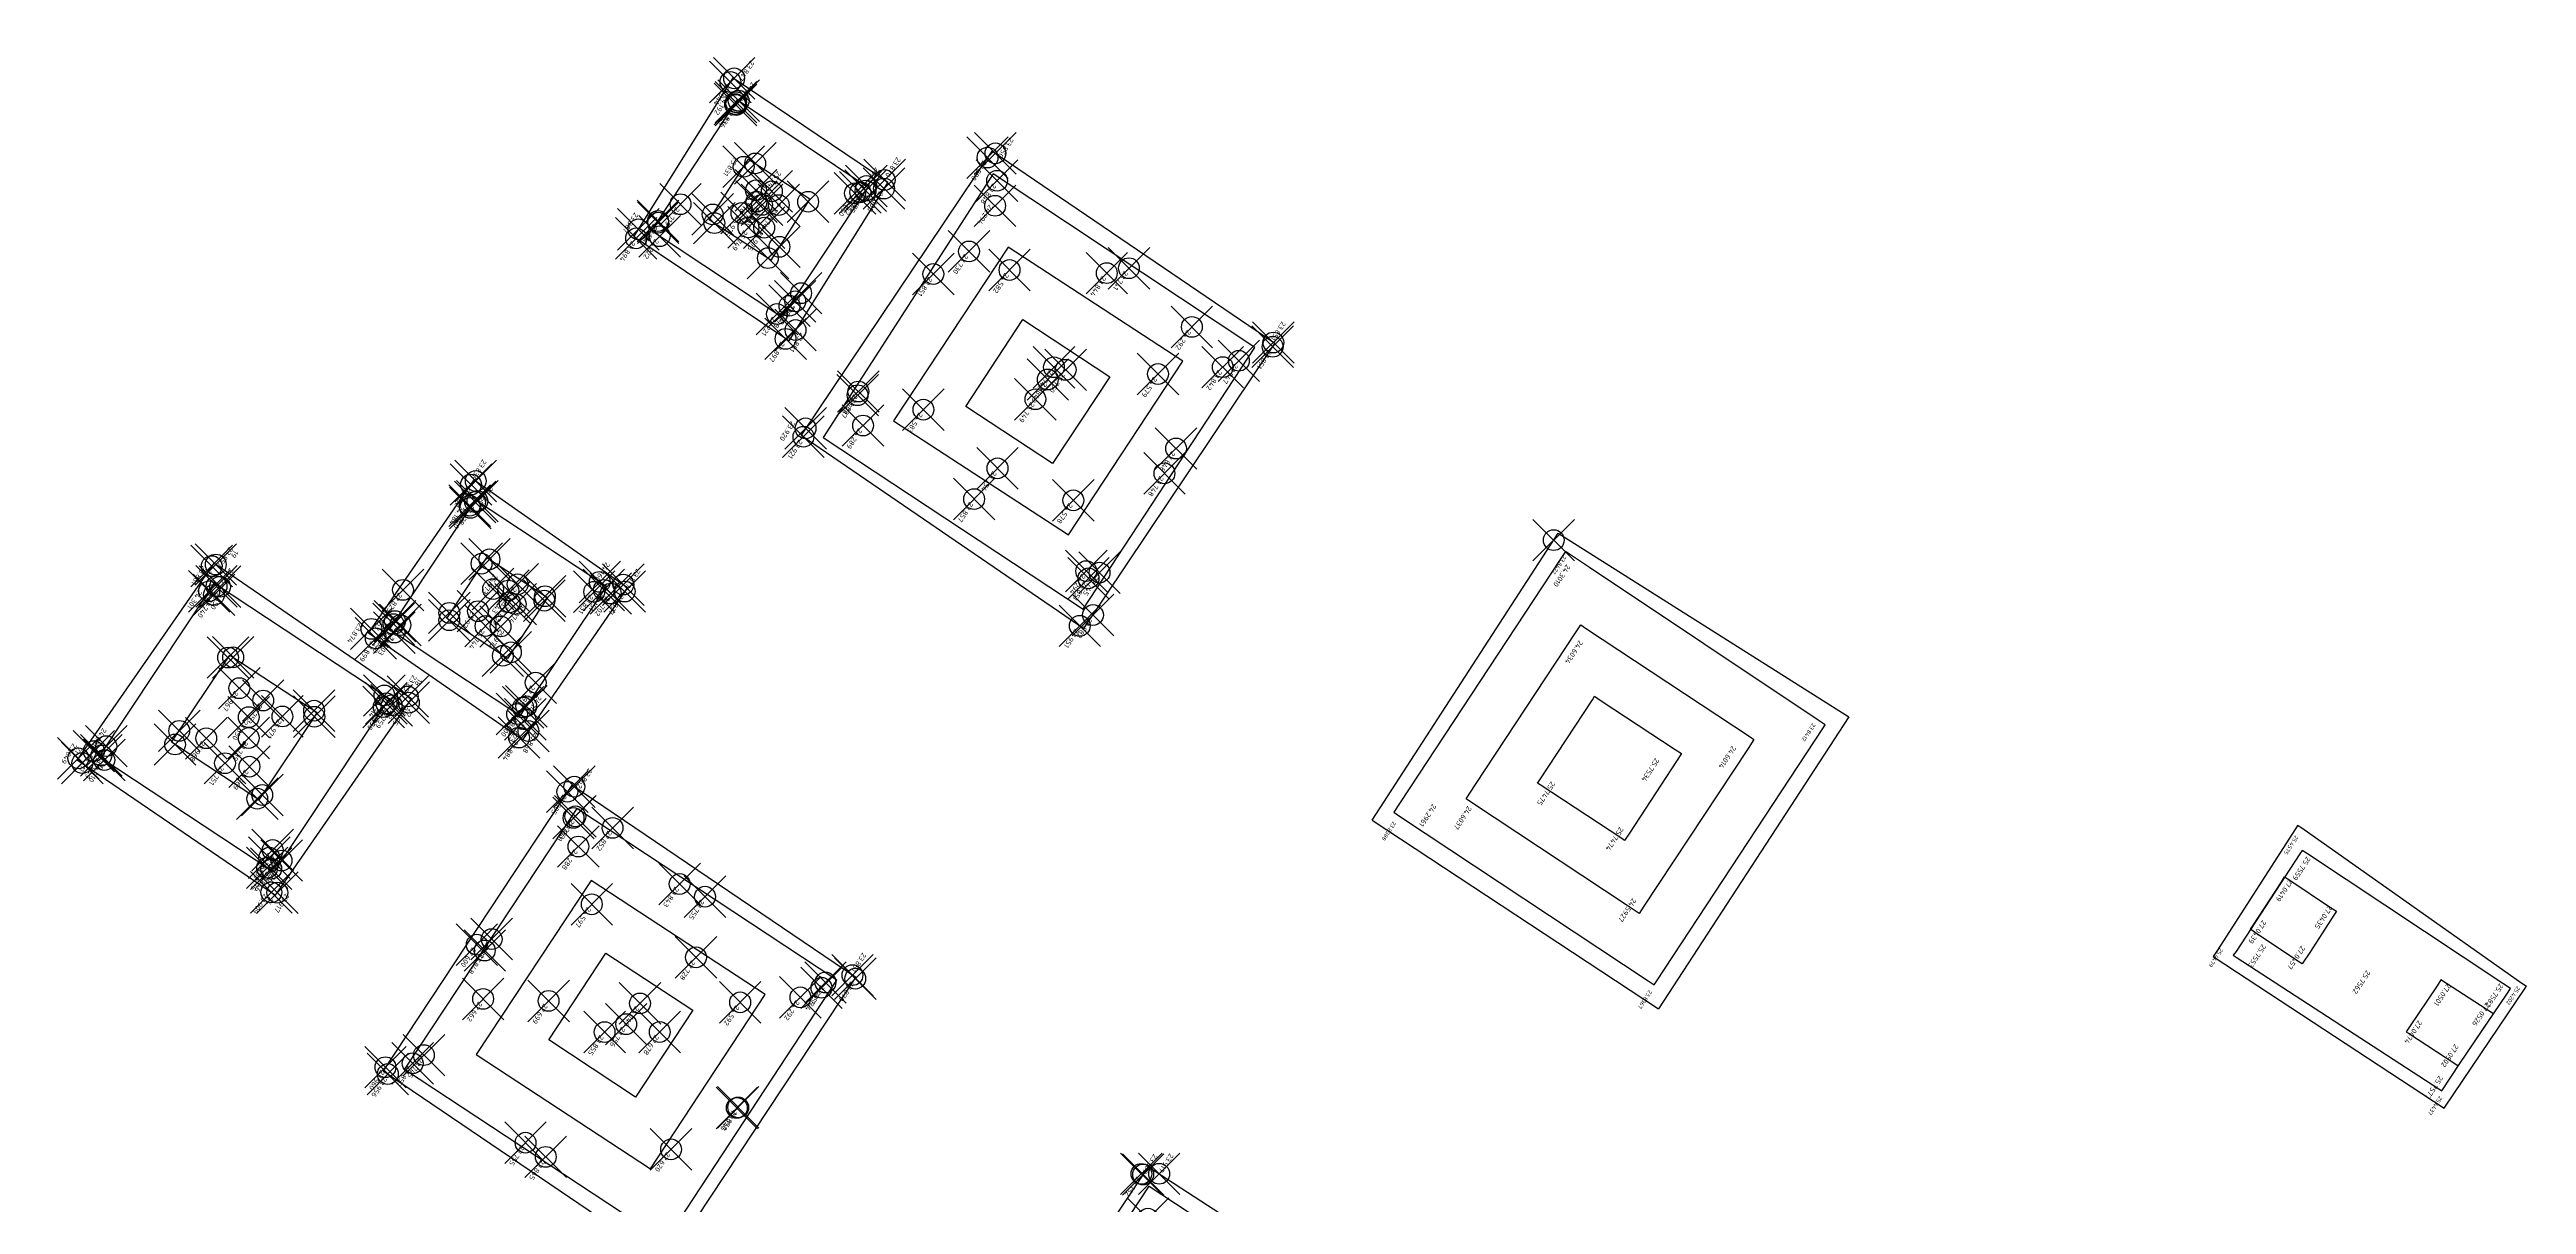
# Model space of a CAD drawing. Header units: millimetres. Extents: x 3214760 to 3224023, y 538957 to 542465.
# Drawn here: x 3221909.3 to 3221933.14, y 541127.88 to 541138.99 of the extents above; entities that cross this region are included whole.
import ezdxf

# ---------------------------------------------------------------- set-up
doc = ezdxf.new("R2010")
doc.units = ezdxf.units.MM
doc.header["$PDMODE"] = 35
doc.header["$PDSIZE"] = 0.2
doc.layers.add('Отметки фундамента', color=7, linetype='Continuous')
doc.layers.add('Фундамент', color=7, linetype='Continuous')
doc.styles.add('СПДС', font='isocpeur.ttf')

msp = doc.modelspace()

# ---------------------------------------------------------------- linework, layer by layer
at = {"layer": 'Отметки фундамента', "color": 3, "ltscale": 20}
for centre in [(3221916.105, 541137.642, 27.956), (3221916.322, 541137.499, 27.956), (3221915.962, 541137.425, 27.956), (3221916.179, 541137.282, 27.956)]:
    msp.add_circle(centre, 0.01, dxfattribs=at)
at = {"layer": 'Отметки фундамента', "color": 2}
for p in [(3221915.856, 541138.683, 52.19), (3221915.856, 541138.683, 52.19), (3221915.856, 541138.683, 52.19), (3221915.892, 541138.718, 52.193), (3221915.892, 541138.718, 52.193), (3221915.892, 541138.718, 52.193), (3221915.911, 541138.461, 52.182), (3221915.911, 541138.461, 52.182), (3221918.331, 541137.955, 52.236), (3221918.331, 541137.955, 52.236), (3221918.407, 541137.996, 52.196), (3221918.407, 541137.996, 52.196), (3221917.341, 541137.739, 52.216), (3221917.341, 541137.739, 52.216), (3221917.341, 541137.739, 52.216), (3221918.423, 541137.732, 52.194), (3221918.423, 541137.732, 52.194), (3221918.423, 541137.732, 52.194), (3221916.16, 541137.5, 52.186), (3221916.16, 541137.5, 52.186), (3221917.055, 541137.611, 52.196), (3221917.055, 541137.611, 52.196), (3221917.334, 541137.657, 52.231), (3221917.334, 541137.657, 52.231), (3221917.334, 541137.657, 52.231), (3221914.971, 541137.264, 52.213), (3221914.971, 541137.264, 52.213), (3221914.971, 541137.264, 52.213), (3221915.161, 541137.329, 52.187), (3221915.161, 541137.329, 52.187), (3221914.949, 541137.178, 52.24), (3221914.949, 541137.178, 52.24), (3221914.949, 541137.178, 52.24), (3221917.809, 541136.834, 52.197), (3221917.809, 541136.834, 52.197), (3221917.809, 541136.834, 52.197), (3221919.479, 541136.843, 52.189), (3221919.479, 541136.843, 52.189), (3221919.479, 541136.843, 52.189), (3221916.48, 541136.571, 52.188), (3221916.48, 541136.571, 52.188), (3221916.483, 541136.295, 52.227), (3221916.483, 541136.295, 52.227), (3221916.483, 541136.295, 52.227), (3221916.387, 541136.21, 52.242), (3221916.387, 541136.21, 52.242), (3221916.387, 541136.21, 52.242), (3221921.075, 541136.134, 52.197), (3221921.075, 541136.134, 52.197), (3221921.082, 541136.175, 52.197), (3221921.082, 541136.175, 52.197), (3221918.911, 541135.819, 52.195), (3221918.911, 541135.819, 52.195), (3221920.595, 541135.938, 52.188), (3221920.595, 541135.938, 52.188), (3221920.595, 541135.938, 52.188), (3221917.08, 541135.668, 52.183), (3221917.08, 541135.668, 52.183), (3221917.08, 541135.668, 52.183), (3221916.58, 541135.349, 52.266), (3221916.58, 541135.349, 52.266), (3221916.559, 541135.268, 52.267), (3221916.559, 541135.268, 52.267), (3221920.146, 541135.155, 52.194), (3221920.146, 541135.155, 52.194), (3221920.146, 541135.155, 52.194), (3221913.405, 541134.842, 52.184), (3221913.405, 541134.842, 52.184), (3221913.405, 541134.842, 52.184), (3221913.359, 541134.808, 52.208), (3221913.359, 541134.808, 52.208), (3221913.359, 541134.808, 52.208), (3221913.399, 541134.641, 52.174), (3221913.399, 541134.641, 52.174), (3221918.202, 541134.668, 52.203), (3221918.202, 541134.668, 52.203), (3221918.202, 541134.668, 52.203), (3221910.864, 541134.023, 52.207), (3221910.864, 541134.023, 52.207), (3221910.864, 541134.023, 52.207), (3221910.903, 541134.038, 52.203), (3221910.903, 541134.038, 52.203), (3221910.903, 541134.038, 52.203), (3221919.303, 541133.905, 52.197), (3221919.303, 541133.905, 52.197), (3221919.303, 541133.905, 52.197), (3221910.91, 541133.829, 52.2), (3221910.91, 541133.829, 52.2), (3221913.73, 541133.674, 52.179), (3221913.73, 541133.674, 52.179), (3221914.545, 541133.776, 52.177), (3221914.545, 541133.776, 52.177), (3221914.826, 541133.845, 52.163), (3221914.826, 541133.845, 52.163), (3221914.826, 541133.845, 52.163), (3221914.838, 541133.778, 52.183), (3221914.838, 541133.778, 52.183), (3221914.838, 541133.778, 52.183), (3221912.401, 541133.419, 52.22), (3221912.401, 541133.419, 52.22), (3221912.401, 541133.419, 52.22), (3221912.614, 541133.465, 52.176), (3221912.614, 541133.465, 52.176), (3221919.219, 541133.448, 52.297), (3221919.219, 541133.448, 52.297), (3221919.346, 541133.552, 52.228), (3221919.346, 541133.552, 52.228), (3221912.443, 541133.328, 52.245), (3221912.443, 541133.328, 52.245), (3221912.443, 541133.328, 52.245), (3221912.544, 541132.702, 52.191), (3221912.544, 541132.702, 52.191), (3221912.751, 541132.768, 52.199), (3221912.751, 541132.768, 52.199), (3221912.751, 541132.768, 52.199), (3221912.761, 541132.708, 52.251), (3221912.761, 541132.708, 52.251), (3221912.761, 541132.708, 52.251), (3221911.22, 541132.569, 52.196), (3221911.22, 541132.569, 52.196), (3221913.882, 541132.549, 52.169), (3221913.882, 541132.549, 52.169), (3221913.912, 541132.436, 52.214), (3221913.912, 541132.436, 52.214), (3221913.912, 541132.436, 52.214), (3221909.802, 541132.201, 52.195), (3221909.802, 541132.201, 52.195), (3221913.822, 541132.373, 52.23), (3221913.822, 541132.373, 52.23), (3221913.822, 541132.373, 52.23), (3221909.58, 541132.173, 52.195), (3221909.58, 541132.173, 52.195), (3221909.58, 541132.173, 52.195), (3221909.618, 541132.127, 52.209), (3221909.618, 541132.127, 52.209), (3221909.618, 541132.127, 52.209), (3221914.287, 541131.851, 52.251), (3221914.287, 541131.851, 52.251), (3221914.354, 541131.9, 52.208), (3221914.354, 541131.9, 52.208), (3221914.346, 541131.599, 52.194), (3221914.346, 541131.599, 52.194), (3221914.346, 541131.599, 52.194), (3221911.436, 541131.11, 52.192), (3221911.436, 541131.11, 52.192), (3221911.437, 541130.883, 52.255), (3221911.437, 541130.883, 52.255), (3221911.437, 541130.883, 52.255), (3221911.495, 541130.88, 52.263), (3221911.495, 541130.88, 52.263), (3221911.495, 541130.88, 52.263), (3221915.368, 541130.963, 52.189), (3221915.368, 541130.963, 52.189), (3221915.368, 541130.963, 52.189), (3221913.492, 541130.323, 52.194), (3221913.492, 541130.323, 52.194), (3221917.031, 541130.086, 52.227), (3221917.031, 541130.086, 52.227), (3221917.058, 541130.052, 52.216), (3221917.058, 541130.052, 52.216), (3221916.771, 541130.015, 52.201), (3221916.771, 541130.015, 52.201), (3221916.771, 541130.015, 52.201), (3221914.645, 541129.538, 52.2), (3221914.645, 541129.538, 52.2), (3221912.536, 541129.2, 52.306), (3221912.536, 541129.2, 52.306), (3221912.559, 541129.134, 52.302), (3221912.559, 541129.134, 52.302), (3221912.798, 541129.237, 52.203), (3221912.798, 541129.237, 52.203), (3221915.931, 541128.813, 52.196), (3221915.931, 541128.813, 52.196), (3221915.931, 541128.813, 52.196), (3221914.079, 541128.337, 52.211), (3221914.079, 541128.337, 52.211), (3221919.829, 541128.167, 52.255), (3221919.829, 541128.167, 52.255), (3221919.983, 541128.174, 52.263), (3221919.983, 541128.174, 52.263), (3221919.875, 541127.742, 52.204), (3221919.875, 541127.742, 52.204)]:
    msp.add_point(p, dxfattribs=at)
at = {"layer": 'Отметки фундамента', "color": 3}
for p in [(3221915.901, 541138.47, 52.07), (3221915.376, 541137.506, 52.065), (3221916.107, 541137.53, 52.089), (3221917.107, 541137.621, 52.098), (3221918.153, 541137.052, 52.076), (3221919.692, 541136.89, 52.087), (3221916.537, 541136.65, 52.076), (3221918.97, 541135.937, 52.088), (3221920.75, 541135.999, 52.093), (3221917.088, 541135.703, 52.074), (3221918.427, 541134.964, 52.099), (3221920.034, 541134.916, 52.094), (3221913.347, 541134.604, 52.086), (3221919.409, 541133.96, 52.091), (3221910.885, 541133.746, 52.086), (3221913.808, 541133.848, 52.072), (3221914.705, 541133.759, 52.047), (3221912.68, 541133.456, 52.089), (3221912.596, 541132.683, 52.105), (3221913.861, 541132.663, 52.08), (3221909.729, 541132.242, 52.057), (3221911.22, 541132.368, 52.081), (3221914.364, 541131.614, 52.079), (3221911.418, 541131.217, 52.102), (3221915.612, 541130.841, 52.101), (3221913.558, 541130.433, 52.101), (3221916.733, 541129.964, 52.09), (3221914.853, 541129.614, 52.102), (3221912.906, 541129.316, 52.091), (3221915.918, 541128.808, 52.091), (3221913.884, 541128.473, 52.101), (3221919.812, 541128.173, 52.098)]:
    msp.add_point(p, dxfattribs=at)
at = {"layer": 'Отметки фундамента', "color": 1}
for p in [(3221915.911, 541138.488, 52.538), (3221915.936, 541138.502, 52.552), (3221915.984, 541137.867, 54.177), (3221916.095, 541137.899, 54.155), (3221917.165, 541137.681, 52.537), (3221916.102, 541137.64, 54.322), (3221916.102, 541137.64, 54.322), (3221916.255, 541137.63, 54.094), (3221916.255, 541137.63, 54.094), (3221916.322, 541137.498, 54.32), (3221916.322, 541137.498, 54.32), (3221916.604, 541137.53, 54.164), (3221917.157, 541137.637, 52.521), (3221918.404, 541137.491, 52.64), (3221915.159, 541137.345, 52.547), (3221915.175, 541137.198, 52.568), (3221915.685, 541137.408, 54.158), (3221915.701, 541137.324, 54.157), (3221915.963, 541137.422, 54.321), (3221915.963, 541137.422, 54.321), (3221916.03, 541137.283, 54.095), (3221916.03, 541137.283, 54.095), (3221916.181, 541137.28, 54.321), (3221916.181, 541137.28, 54.321), (3221916.217, 541136.987, 54.15), (3221916.328, 541137.096, 54.11), (3221918.543, 541136.873, 52.928), (3221916.425, 541136.529, 52.523), (3221916.304, 541136.449, 52.567), (3221920.298, 541136.325, 52.638), (3221919.083, 541135.912, 54.096), (3221919.972, 541135.872, 52.925), (3221917.714, 541135.529, 52.929), (3221918.792, 541135.629, 54.095), (3221917.133, 541135.376, 52.635), (3221913.352, 541134.583, 52.51), (3221913.421, 541134.648, 52.506), (3221919.157, 541134.656, 52.924), (3221913.461, 541134.046, 54.155), (3221913.537, 541134.088, 54.132), (3221914.599, 541133.871, 52.506), (3221919.281, 541133.975, 52.64), (3221910.839, 541133.781, 52.647), (3221910.944, 541133.824, 52.675), (3221913.572, 541133.802, 54.319), (3221913.572, 541133.802, 54.319), (3221913.719, 541133.788, 54.089), (3221913.719, 541133.788, 54.089), (3221913.79, 541133.657, 54.32), (3221913.79, 541133.657, 54.32), (3221914.066, 541133.69, 54.134), (3221914.071, 541133.733, 54.123), (3221914.638, 541133.794, 52.497), (3221912.621, 541133.383, 52.549), (3221912.628, 541133.493, 52.499), (3221913.15, 541133.502, 54.15), (3221913.151, 541133.573, 54.152), (3221913.427, 541133.589, 54.317), (3221913.427, 541133.589, 54.317), (3221913.499, 541133.446, 54.09), (3221913.499, 541133.446, 54.09), (3221913.644, 541133.442, 54.318), (3221913.644, 541133.442, 54.318), (3221911.021, 541133.143, 54.12), (3221911.07, 541133.145, 54.117), (3221913.666, 541133.16, 54.148), (3221913.743, 541133.193, 54.136), (3221911.129, 541132.848, 54.313), (3221911.129, 541132.848, 54.313), (3221911.359, 541132.729, 54.099), (3221911.359, 541132.729, 54.099), (3221912.518, 541132.667, 52.736), (3221912.526, 541132.778, 52.66), (3221913.891, 541132.673, 52.494), (3221910.551, 541132.437, 54.11), (3221911.544, 541132.576, 54.317), (3221911.544, 541132.576, 54.317), (3221911.849, 541132.632, 54.111), (3221911.851, 541132.573, 54.118), (3221913.803, 541132.599, 52.545), (3221909.849, 541132.29, 52.644), (3221910.511, 541132.306, 54.142), (3221910.811, 541132.366, 54.314), (3221910.811, 541132.366, 54.314), (3221909.83, 541132.156, 52.756), (3221910.991, 541132.126, 54.097), (3221910.991, 541132.126, 54.097), (3221911.227, 541132.093, 54.315), (3221911.227, 541132.093, 54.315), (3221911.302, 541131.784, 54.144), (3221911.35, 541131.82, 54.136), (3221914.393, 541131.324, 52.634), (3221911.397, 541131.119, 52.721), (3221911.536, 541131.189, 52.74), (3221914.522, 541130.768, 52.942), (3221914.986, 541129.814, 54.095), (3221915.95, 541129.824, 52.938), (3221916.53, 541129.872, 52.638)]:
    msp.add_point(p, dxfattribs=at)
at = {"layer": 'Отметки фундамента', "color": 4}
msp.add_point((3221923.781, 541134.273, 52.181), dxfattribs=at)
at = {"layer": 'Отметки фундамента', "color": 6}
for p in [(3221912.705, 541133.794, 51.171), (3221913.982, 541132.901, 51.144), (3221914.722, 541131.503, 51.198), (3221911.451, 541131.29, 51.14), (3221913.415, 541130.379, 50.946), (3221915.525, 541130.257, 51.074), (3221913.476, 541129.857, 51.008), (3221914.106, 541129.838, 51.045), (3221915.176, 541129.539, 51.024), (3221915.285, 541128.409, 50.966)]:
    msp.add_point(p, dxfattribs=at)
at = {"layer": 'Фундамент', "color": 4, "ltscale": 100}
for p, q in [((3221923.825, 541134.341, 52.14), (3221926.621, 541132.573, 52.238)), ((3221926.621, 541132.573, 52.238), (3221924.789, 541129.763, 52.189))]:
    msp.add_line(p, q, dxfattribs=at)
at = {"layer": 'Фундамент'}
for points, elevation in [([(3221916.417, 541136.19), (3221914.927, 541137.193), (3221915.882, 541138.724), (3221917.372, 541137.719)], 52.196), ([(3221915.925, 541138.51), (3221917.18, 541137.671), (3221916.352, 541136.418), (3221915.096, 541137.25)], 52.496), ([(3221918.374, 541138.018), (3221916.536, 541135.283), (3221919.258, 541133.421), (3221921.096, 541136.165)], 52.196), ([(3221915.651, 541137.356), (3221916.031, 541137.94), (3221916.622, 541137.557), (3221916.246, 541136.968)], 54.096), ([(3221916.748, 541135.262), (3221919.252, 541133.61), (3221920.903, 541136.128), (3221918.386, 541137.797)], 52.646), ([(3221917.426, 541135.42), (3221919.109, 541134.323), (3221920.211, 541135.995), (3221918.531, 541137.094)], 52.946), ([(3221914.865, 541133.817), (3221913.854, 541132.351), (3221912.372, 541133.377), (3221913.39, 541134.853)], 52.196), ([(3221912.575, 541133.413), (3221913.403, 541134.66), (3221914.662, 541133.829), (3221913.829, 541132.582)], 52.496), ([(3221912.786, 541132.744), (3221910.884, 541134.051), (3221909.57, 541132.159), (3221911.478, 541130.855)], 52.196), ([(3221912.572, 541132.748), (3221911.461, 541131.077), (3221909.781, 541132.188), (3221910.891, 541133.859)], 52.646), ([(3221911.037, 541133.167), (3221911.878, 541132.613), (3221911.318, 541131.773), (3221910.478, 541132.327)], 54.096), ([(3221915.245, 541127.313), (3221917.065, 541130.063), (3221914.33, 541131.916), (3221912.513, 541129.165)], 52.196), ([(3221916.882, 541130.038), (3221914.377, 541131.691), (3221912.719, 541129.181), (3221915.23, 541127.526)], 52.646), ([(3221916.19, 541129.899), (3221914.516, 541130.998), (3221913.41, 541129.323), (3221915.088, 541128.221)], 52.946), ([(3221919.879, 541128.242), (3221922.637, 541126.45), (3221920.807, 541123.699), (3221918.047, 541125.498)], 52.196), ([(3221919.879, 541128.242), (3221922.637, 541126.45), (3221920.807, 541123.699), (3221918.047, 541125.498)], 52.196)]:
    msp.add_lwpolyline(points, close=True, dxfattribs=dict(at, elevation=elevation))
at = {"layer": 'Фундамент', "color": 1, "ltscale": 20, "elevation": 27.746, "flags": 128}
for points in [[(3221919.507, 541135.846), (3221918.957, 541135.01), (3221918.122, 541135.56), (3221918.672, 541136.396)], [(3221914.097, 541133.72), (3221913.712, 541133.135), (3221913.128, 541133.52), (3221913.513, 541134.105)], [(3221915.494, 541129.748), (3221914.944, 541128.913), (3221914.108, 541129.463), (3221914.658, 541130.298)]]:
    msp.add_lwpolyline(points, close=True, dxfattribs=at)
at = {"layer": 'Фундамент', "color": 4, "ltscale": 100}
for points, elevation in [([(3221922.032, 541131.578), (3221923.825, 541134.341)], 52.14), ([(3221922.032, 541131.578), (3221924.789, 541129.763)], 52.144)]:
    msp.add_lwpolyline(points, dxfattribs=dict(at, elevation=elevation))
at = {"layer": 'Фундамент', "color": 4}
for points, elevation in [([(3221923.843, 541134.085), (3221922.304, 541131.747), (3221922.242, 541131.653), (3221922.307, 541131.61), (3221924.689, 541130.031), (3221924.747, 541129.993), (3221924.772, 541130.03), (3221926.372, 541132.46), (3221926.394, 541132.495), (3221926.325, 541132.54), (3221924.125, 541134.01), (3221923.894, 541134.162), (3221923.843, 541134.085)], 52.551), ([(3221925.651, 541132.268), (3221924.648, 541130.75), (3221924.602, 541130.68), (3221924.478, 541130.762), (3221922.998, 541131.741), (3221922.937, 541131.782), (3221923.029, 541131.921), (3221923.997, 541133.391), (3221924.041, 541133.458), (3221924.087, 541133.427), (3221925.67, 541132.379), (3221925.707, 541132.354), (3221925.651, 541132.268)], 52.885), ([(3221924.964, 541132.147), (3221924.509, 541131.451), (3221924.463, 541131.381), (3221924.435, 541131.4), (3221923.65, 541131.917), (3221923.626, 541131.934), (3221923.647, 541131.966), (3221924.153, 541132.737), (3221924.174, 541132.77), (3221924.239, 541132.727), (3221924.951, 541132.257), (3221925.011, 541132.218), (3221924.964, 541132.147)], 54.052)]:
    msp.add_lwpolyline(points, dxfattribs=dict(at, elevation=elevation))
at = {"layer": 'Фундамент', "color": 2}
for points, elevation in [([(3221930.982, 541131.499), (3221930.941, 541131.526), (3221930.921, 541131.495), (3221930.162, 541130.316), (3221930.129, 541130.266), (3221930.139, 541130.259), (3221932.351, 541128.804), (3221933.139, 541129.97), (3221933.144, 541129.977), (3221933.098, 541130.007), (3221930.982, 541131.499)], 53.76), ([(3221931.026, 541131.261), (3221930.986, 541131.287), (3221930.963, 541131.252), (3221930.348, 541130.315), (3221930.322, 541130.277), (3221930.35, 541130.259), (3221932.301, 541128.992), (3221932.33, 541128.973), (3221932.503, 541129.235), (3221932.955, 541129.904), (3221932.99, 541129.957), (3221932.916, 541130.005), (3221931.026, 541131.261)], 54.059), ([(3221931.297, 541130.673), (3221931.057, 541130.305), (3221930.985, 541130.195), (3221930.944, 541130.222), (3221930.527, 541130.5), (3221930.487, 541130.527), (3221930.517, 541130.571), (3221930.781, 541130.979), (3221930.815, 541131.032), (3221930.856, 541131.005), (3221931.258, 541130.738), (3221931.315, 541130.701), (3221931.297, 541130.673)], 55.402), ([(3221932.373, 541130.006), (3221932.321, 541130.041), (3221932.283, 541129.984), (3221932.018, 541129.588), (3221931.986, 541129.54), (3221932.007, 541129.526), (3221932.455, 541129.234), (3221932.487, 541129.213), (3221932.503, 541129.235), (3221932.791, 541129.662), (3221932.825, 541129.714), (3221932.756, 541129.76), (3221932.373, 541130.006)], 55.351)]:
    msp.add_lwpolyline(points, dxfattribs=dict(at, elevation=elevation))
at = {"layer": 'Фундамент', "color": 1, "ltscale": 20, "elevation": 26.296, "flags": 128}
msp.add_lwpolyline([(3221921.567, 541125.152), (3221920.742, 541123.899), (3221918.236, 541125.548), (3221919.886, 541128.054), (3221922.392, 541126.405), (3221921.567, 541125.152)], dxfattribs=at)

# ---------------------------------------------------------------- texts
at = {"layer": 'Отметки фундамента', "color": 2, "style": 'СПДС'}
for s, height, p in [('23.847', 0.05, (3221916.049, 541138.894, 52.193)), ('23.847', 0.05, (3221916.049, 541138.894, 52.193)), ('23.847', 0.05, (3221916.049, 541138.894, 52.193)), ('23.844', 0.05, (3221915.811, 541138.66, 52.19)), ('23.844', 0.05, (3221915.811, 541138.66, 52.19)), ('23.844', 0.05, (3221915.811, 541138.66, 52.19)), ('23.836', 0.05, (3221915.866, 541138.439, 52.182)), ('23.836', 0.05, (3221915.866, 541138.439, 52.182)), ('23.870', 0.05, (3221917.459, 541137.964, 52.216)), ('23.870', 0.05, (3221917.459, 541137.964, 52.216)), ('23.870', 0.05, (3221917.459, 541137.964, 52.216)), ('23.850', 0.05, (3221918.545, 541138.151, 52.196)), ('23.850', 0.05, (3221918.545, 541138.151, 52.196)), ('23.890', 0.05, (3221918.286, 541137.932, 52.236)), ('23.890', 0.05, (3221918.286, 541137.932, 52.236)), ('23.840', 0.05, (3221916.116, 541137.477, 52.186)), ('23.840', 0.05, (3221916.116, 541137.477, 52.186)), ('23.850', 0.05, (3221917.01, 541137.589, 52.196)), ('23.850', 0.05, (3221917.01, 541137.589, 52.196)), ('59', 0.05, (3221917.06, 541137.556, 52.196)), ('23.885', 0.05, (3221917.289, 541137.635, 52.231)), ('23.885', 0.05, (3221917.289, 541137.635, 52.231)), ('23.885', 0.05, (3221917.289, 541137.635, 52.231)), ('23.848', 0.05, (3221918.379, 541137.709, 52.194)), ('23.848', 0.05, (3221918.379, 541137.709, 52.194)), ('23.848', 0.05, (3221918.379, 541137.709, 52.194)), ('23.867', 0.05, (3221914.934, 541137.431, 52.213)), ('23.867', 0.05, (3221914.934, 541137.431, 52.213)), ('23.867', 0.05, (3221914.934, 541137.431, 52.213)), ('23.841', 0.05, (3221915.116, 541137.306, 52.187)), ('23.841', 0.05, (3221915.116, 541137.306, 52.187)), ('23.894', 0.05, (3221914.904, 541137.156, 52.24)), ('23.894', 0.05, (3221914.904, 541137.156, 52.24)), ('23.894', 0.05, (3221914.904, 541137.156, 52.24)), ('23.851', 0.05, (3221917.764, 541136.811, 52.197)), ('23.851', 0.05, (3221917.764, 541136.811, 52.197)), ('23.851', 0.05, (3221917.764, 541136.811, 52.197)), ('23.844', 0.05, (3221919.434, 541136.82, 52.189)), ('23.844', 0.05, (3221919.434, 541136.82, 52.189)), ('23.844', 0.05, (3221919.434, 541136.82, 52.189)), ('23.842', 0.05, (3221916.435, 541136.548, 52.188)), ('23.842', 0.05, (3221916.435, 541136.548, 52.188)), ('23.851', 0.05, (3221921.165, 541136.383, 52.197)), ('23.851', 0.05, (3221921.165, 541136.383, 52.197)), ('23.897', 0.05, (3221916.342, 541136.188, 52.242)), ('23.897', 0.05, (3221916.342, 541136.188, 52.242)), ('23.897', 0.05, (3221916.342, 541136.188, 52.242)), ('23.881', 0.05, (3221916.534, 541136.275, 52.227)), ('23.881', 0.05, (3221916.534, 541136.275, 52.227)), ('23.881', 0.05, (3221916.534, 541136.275, 52.227)), ('23.851', 0.05, (3221921.031, 541136.111, 52.197)), ('23.851', 0.05, (3221921.031, 541136.111, 52.197)), ('23.842', 0.05, (3221920.55, 541135.915, 52.188)), ('23.842', 0.05, (3221920.55, 541135.915, 52.188)), ('23.842', 0.05, (3221920.55, 541135.915, 52.188)), ('23.837', 0.05, (3221917.035, 541135.645, 52.183)), ('23.837', 0.05, (3221917.035, 541135.645, 52.183)), ('23.837', 0.05, (3221917.035, 541135.645, 52.183)), ('23.849', 0.05, (3221918.866, 541135.797, 52.195)), ('23.849', 0.05, (3221918.866, 541135.797, 52.195)), ('23.920', 0.05, (3221916.441, 541135.424, 52.266)), ('23.920', 0.05, (3221916.441, 541135.424, 52.266)), ('23.921', 0.05, (3221916.514, 541135.245, 52.267)), ('23.921', 0.05, (3221916.514, 541135.245, 52.267)), ('23.848', 0.05, (3221920.101, 541135.133, 52.194)), ('23.848', 0.05, (3221920.101, 541135.133, 52.194)), ('23.848', 0.05, (3221920.101, 541135.133, 52.194)), ('23.838', 0.05, (3221913.472, 541135.054, 52.184)), ('23.838', 0.05, (3221913.472, 541135.054, 52.184)), ('23.838', 0.05, (3221913.472, 541135.054, 52.184)), ('23.862', 0.05, (3221913.314, 541134.786, 52.208)), ('23.862', 0.05, (3221913.314, 541134.786, 52.208)), ('23.862', 0.05, (3221913.314, 541134.786, 52.208)), ('23.828', 0.05, (3221913.354, 541134.619, 52.174)), ('23.828', 0.05, (3221913.354, 541134.619, 52.174)), ('23.857', 0.05, (3221918.157, 541134.646, 52.203)), ('23.857', 0.05, (3221918.157, 541134.646, 52.203)), ('23.857', 0.05, (3221918.157, 541134.646, 52.203)), ('23.857', 0.05, (3221911.031, 541134.212, 52.203)), ('23.857', 0.05, (3221911.031, 541134.212, 52.203)), ('23.857', 0.05, (3221911.031, 541134.212, 52.203)), ('19', 0.05, (3221911.081, 541134.179, 52.203)), ('23.861', 0.05, (3221910.776, 541134.03, 52.207)), ('23.861', 0.05, (3221910.776, 541134.03, 52.207)), ('23.861', 0.05, (3221910.776, 541134.03, 52.207)), ('20', 0.05, (3221910.826, 541133.997, 52.207)), ('23.817', 0.05, (3221914.954, 541134.002, 52.163)), ('23.817', 0.05, (3221914.954, 541134.002, 52.163)), ('23.817', 0.05, (3221914.954, 541134.002, 52.163)), ('23.854', 0.05, (3221910.865, 541133.807, 52.2)), ('23.854', 0.05, (3221910.865, 541133.807, 52.2)), ('28', 0.05, (3221910.915, 541133.774, 52.2)), ('23.831', 0.05, (3221914.5, 541133.753, 52.177)), ('23.831', 0.05, (3221914.5, 541133.753, 52.177)), ('23.837', 0.05, (3221914.793, 541133.755, 52.183)), ('23.837', 0.05, (3221914.793, 541133.755, 52.183)), ('23.837', 0.05, (3221914.793, 541133.755, 52.183)), ('23.851', 0.05, (3221919.258, 541133.882, 52.197)), ('23.851', 0.05, (3221919.258, 541133.882, 52.197)), ('23.851', 0.05, (3221919.258, 541133.882, 52.197)), ('23.874', 0.05, (3221912.282, 541133.481, 52.22)), ('23.874', 0.05, (3221912.282, 541133.481, 52.22)), ('23.874', 0.05, (3221912.282, 541133.481, 52.22)), ('23.830', 0.05, (3221912.57, 541133.443, 52.176)), ('23.830', 0.05, (3221912.57, 541133.443, 52.176)), ('23.833', 0.05, (3221913.685, 541133.652, 52.179)), ('23.833', 0.05, (3221913.685, 541133.652, 52.179)), ('23.951', 0.05, (3221919.174, 541133.426, 52.297)), ('23.951', 0.05, (3221919.174, 541133.426, 52.297)), ('23.882', 0.05, (3221919.302, 541133.53, 52.228)), ('23.882', 0.05, (3221919.302, 541133.53, 52.228)), ('23.899', 0.05, (3221912.399, 541133.305, 52.245)), ('23.899', 0.05, (3221912.399, 541133.305, 52.245)), ('23.899', 0.05, (3221912.399, 541133.305, 52.245)), ('40', 0.05, (3221912.449, 541133.272, 52.245)), ('23.853', 0.05, (3221912.801, 541132.979, 52.199)), ('23.853', 0.05, (3221912.801, 541132.979, 52.199)), ('23.853', 0.05, (3221912.801, 541132.979, 52.199)), ('18', 0.05, (3221912.851, 541132.946, 52.199)), ('23.850', 0.05, (3221911.175, 541132.546, 52.196)), ('23.850', 0.05, (3221911.175, 541132.546, 52.196)), ('23.845', 0.05, (3221912.499, 541132.68, 52.191)), ('23.845', 0.05, (3221912.499, 541132.68, 52.191)), ('27', 0.05, (3221912.549, 541132.647, 52.191)), ('23.905', 0.05, (3221912.716, 541132.686, 52.251)), ('23.905', 0.05, (3221912.716, 541132.686, 52.251)), ('23.905', 0.05, (3221912.716, 541132.686, 52.251)), ('22', 0.05, (3221912.766, 541132.653, 52.251)), ('23.823', 0.05, (3221913.838, 541132.527, 52.169)), ('23.823', 0.05, (3221913.838, 541132.527, 52.169)), ('23.849', 0.05, (3221909.529, 541132.322, 52.195)), ('21', 0.05, (3221909.579, 541132.289, 52.195)), ('23.884', 0.05, (3221913.777, 541132.351, 52.23)), ('23.884', 0.05, (3221913.777, 541132.351, 52.23)), ('23.884', 0.05, (3221913.777, 541132.351, 52.23)), ('23.868', 0.05, (3221913.972, 541132.423, 52.214)), ('23.868', 0.05, (3221913.972, 541132.423, 52.214)), ('23.868', 0.05, (3221913.972, 541132.423, 52.214)), ('23.849', 0.05, (3221909.757, 541132.179, 52.195)), ('23.849', 0.05, (3221909.757, 541132.179, 52.195)), ('30', 0.05, (3221909.807, 541132.146, 52.195)), ('23.862', 0.05, (3221914.491, 541132.081, 52.208)), ('23.862', 0.05, (3221914.491, 541132.081, 52.208)), ('23.905', 0.05, (3221914.243, 541131.829, 52.251)), ('23.905', 0.05, (3221914.243, 541131.829, 52.251)), ('23.848', 0.05, (3221914.301, 541131.577, 52.194)), ('23.848', 0.05, (3221914.301, 541131.577, 52.194)), ('23.848', 0.05, (3221914.301, 541131.577, 52.194)), ('25.4575', 0.04, (3221930.918, 541131.434, 53.803)), ('23.846', 0.05, (3221911.392, 541131.087, 52.192)), ('23.846', 0.05, (3221911.392, 541131.087, 52.192)), ('26', 0.05, (3221911.442, 541131.054, 52.192)), ('25.7559', 0.05, (3221931.028, 541131.232, 54.102)), ('23.909', 0.05, (3221911.37, 541130.875, 52.255)), ('23.909', 0.05, (3221911.37, 541130.875, 52.255)), ('23.909', 0.05, (3221911.37, 541130.875, 52.255)), ('24', 0.05, (3221911.421, 541130.842, 52.255)), ('23.917', 0.05, (3221911.573, 541130.876, 52.263)), ('23.843', 0.05, (3221915.323, 541130.941, 52.189)), ('23.843', 0.05, (3221915.323, 541130.941, 52.189)), ('23.843', 0.05, (3221915.323, 541130.941, 52.189)), ('27.0419', 0.05, (3221930.859, 541131.017, 55.388)), ('27.0439', 0.05, (3221930.603, 541130.62, 55.39)), ('27.0435', 0.05, (3221931.239, 541130.763, 55.389)), ('25.4479', 0.04, (3221930.193, 541130.351, 53.794)), ('25.7553', 0.05, (3221930.599, 541130.389, 54.101)), ('27.0457', 0.05, (3221930.976, 541130.373, 55.392)), ('23.848', 0.05, (3221913.448, 541130.3, 52.194)), ('23.848', 0.05, (3221913.448, 541130.3, 52.194)), ('23.881', 0.05, (3221917.128, 541130.307, 52.227)), ('23.881', 0.05, (3221917.128, 541130.307, 52.227)), ('25.7562', 0.05, (3221931.604, 541130.138, 55.586)), ('23.855', 0.05, (3221916.726, 541129.992, 52.201)), ('23.855', 0.05, (3221916.726, 541129.992, 52.201)), ('23.855', 0.05, (3221916.726, 541129.992, 52.201)), ('23.870', 0.05, (3221917.013, 541130.03, 52.216)), ('23.870', 0.05, (3221917.013, 541130.03, 52.216)), ('27.0501', 0.05, (3221932.38, 541130.01, 55.396)), ('25.7582', 0.05, (3221932.885, 541130.011, 54.104)), ('25.4202', 0.04, (3221933.054, 541129.984, 53.766)), ('27.0474', 0.05, (3221932.102, 541129.656, 55.393)), ('27.0526', 0.05, (3221932.755, 541129.825, 55.399)), ('23.855', 0.05, (3221914.6, 541129.515, 52.2)), ('23.855', 0.05, (3221914.6, 541129.515, 52.2)), ('27.0502', 0.05, (3221932.453, 541129.427, 55.396)), ('23.960', 0.05, (3221912.491, 541129.178, 52.306)), ('23.960', 0.05, (3221912.491, 541129.178, 52.306)), ('23.857', 0.05, (3221912.753, 541129.215, 52.203)), ('23.857', 0.05, (3221912.753, 541129.215, 52.203)), ('23.956', 0.05, (3221912.514, 541129.111, 52.302)), ('25.7577', 0.05, (3221932.302, 541129.123, 28.346)), ('25.4437', 0.04, (3221932.305, 541128.926, 28.361)), ('23.850', 0.05, (3221915.887, 541128.791, 52.196)), ('23.850', 0.05, (3221915.887, 541128.791, 52.196)), ('23.850', 0.05, (3221915.887, 541128.791, 52.196)), ('23.865', 0.05, (3221914.034, 541128.315, 52.211)), ('23.865', 0.05, (3221914.034, 541128.315, 52.211)), ('23.909', 0.05, (3221919.931, 541128.369, 52.255)), ('23.909', 0.05, (3221919.931, 541128.369, 52.255)), ('23.917', 0.05, (3221920.085, 541128.375, 52.263)), ('23.917', 0.05, (3221920.085, 541128.375, 52.263))]:
    msp.add_text(s, height=height, rotation=236.6461, dxfattribs=at).set_placement(p)
at = {"layer": 'Отметки фундамента', "color": 1, "style": 'СПДС'}
for s, p in [('24.206', (3221916.062, 541138.686, 52.552)), ('24.192', (3221915.808, 541138.556, 52.538)), ('25.831', (3221915.895, 541137.967, 54.177)), ('25.748', (3221916.308, 541137.83, 54.094)), ('25.748', (3221916.308, 541137.83, 54.094)), ('24.191', (3221917.255, 541137.865, 52.537)), ('25.976', (3221916.057, 541137.618, 54.322)), ('25.976', (3221916.057, 541137.618, 54.322)), ('24.175', (3221917.112, 541137.615, 52.521)), ('24.294', (3221918.347, 541137.508, 52.64)), ('24.201', (3221915.114, 541137.323, 52.547)), ('25.975', (3221915.918, 541137.399, 54.321)), ('25.975', (3221915.918, 541137.399, 54.321)), ('25.749', (3221915.985, 541137.26, 54.095)), ('25.749', (3221915.985, 541137.26, 54.095)), ('25.975', (3221916.136, 541137.257, 54.321)), ('25.975', (3221916.136, 541137.257, 54.321)), ('25.974', (3221916.277, 541137.476, 54.32)), ('25.974', (3221916.277, 541137.476, 54.32)), ('24.222', (3221915.13, 541137.176, 52.568)), ('24.582', (3221918.499, 541136.85, 52.928)), ('24.221', (3221916.26, 541136.427, 52.567)), ('24.178', (3221916.38, 541136.506, 52.523)), ('24.292', (3221920.253, 541136.302, 52.638)), ('25.750', (3221919.038, 541135.889, 54.096)), ('24.579', (3221919.928, 541135.849, 52.925)), ('25.749', (3221918.747, 541135.606, 54.095)), ('24.289', (3221917.088, 541135.353, 52.635)), ('24.583', (3221917.67, 541135.506, 52.929)), ('24.160', (3221913.535, 541134.796, 52.506)), ('24.578', (3221919.113, 541134.634, 52.924)), ('24.164', (3221913.257, 541134.611, 52.51)), ('24.329', (3221911.037, 541134.009, 52.675)), ('25.973', (3221913.58, 541133.949, 54.319)), ('25.973', (3221913.58, 541133.949, 54.319)), ('24.160', (3221914.659, 541134.065, 52.506)), ('24.294', (3221919.237, 541133.952, 52.64)), ('24.301', (3221910.735, 541133.799, 76.497)), ('25.743', (3221913.674, 541133.766, 54.089)), ('25.743', (3221913.674, 541133.766, 54.089)), ('25.974', (3221913.838, 541133.671, 54.32)), ('25.974', (3221913.838, 541133.671, 54.32)), ('24.151', (3221914.594, 541133.771, 52.497)), ('24.153', (3221912.539, 541133.593, 52.499)), ('25.971', (3221913.366, 541133.594, 54.317)), ('25.971', (3221913.366, 541133.594, 54.317)), ('25.744', (3221913.454, 541133.424, 54.09)), ('25.744', (3221913.454, 541133.424, 54.09)), ('24.203', (3221912.576, 541133.36, 52.549)), ('25.972', (3221913.643, 541133.423, 54.318)), ('25.972', (3221913.643, 541133.423, 54.318)), ('25.967', (3221911.084, 541132.826, 54.313)), ('25.967', (3221911.084, 541132.826, 54.313)), ('24.314', (3221912.482, 541132.755, 52.66)), ('24.148', (3221914.002, 541132.782, 52.494)), ('24.298', (3221909.815, 541132.47, 52.644)), ('25.753', (3221911.314, 541132.706, 54.099)), ('25.753', (3221911.314, 541132.706, 54.099)), ('25.971', (3221911.5, 541132.554, 54.317)), ('25.971', (3221911.5, 541132.554, 54.317)), ('24.390', (3221912.474, 541132.645, 52.736)), ('24.200', (3221913.759, 541132.576, 52.545)), ('25.968', (3221910.766, 541132.343, 54.314)), ('25.968', (3221910.766, 541132.343, 54.314)), ('24.410', (3221909.785, 541132.133, 52.756)), ('25.751', (3221910.946, 541132.103, 54.097)), ('25.751', (3221910.946, 541132.103, 54.097)), ('25.969', (3221911.182, 541132.07, 54.315)), ('25.969', (3221911.182, 541132.07, 54.315)), ('24.288', (3221914.349, 541131.301, 52.634)), ('24.375', (3221911.352, 541131.097, 52.721)), ('24.394', (3221911.491, 541131.167, 52.74)), ('24.597', (3221914.477, 541130.746, 52.942)), ('24.292', (3221916.485, 541129.849, 52.638)), ('25.749', (3221914.941, 541129.792, 54.095)), ('24.592', (3221915.906, 541129.801, 52.938))]:
    msp.add_text(s, height=0.05, rotation=236.6461, dxfattribs=at).set_placement(p)
at = {"layer": 'Отметки фундамента', "color": 3, "style": 'СПДС'}
for s, p in [('23.724', (3221915.857, 541138.448, 52.07)), ('23.719', (3221915.331, 541137.484, 52.065)), ('23.743', (3221916.062, 541137.507, 52.089)), ('23.752', (3221917.063, 541137.599, 52.098)), ('43', (3221916.113, 541137.474, 52.089)), ('23.730', (3221918.108, 541137.03, 52.076)), ('23.741', (3221919.647, 541136.868, 52.087)), ('23.730', (3221916.492, 541136.628, 52.076)), ('23.742', (3221918.925, 541135.914, 52.088)), ('23.747', (3221920.706, 541135.976, 52.093)), ('23.728', (3221917.043, 541135.681, 52.074)), ('23.754', (3221918.382, 541134.942, 52.099)), ('23.748', (3221919.99, 541134.894, 52.094)), ('23.740', (3221913.302, 541134.581, 52.086)), ('23.745', (3221919.364, 541133.937, 52.091)), ('23.740', (3221910.84, 541133.723, 52.086)), ('50', (3221910.89, 541133.69, 52.086)), ('23.726', (3221913.763, 541133.825, 52.072)), ('23.702', (3221914.66, 541133.736, 52.047)), ('23.743', (3221912.635, 541133.434, 52.089)), ('23.759', (3221912.552, 541132.66, 52.105)), ('53', (3221912.602, 541132.627, 52.105)), ('23.734', (3221913.816, 541132.64, 52.08)), ('23.735', (3221911.175, 541132.345, 52.081)), ('23.711', (3221909.685, 541132.22, 52.057)), ('51', (3221909.735, 541132.187, 52.057)), ('23.733', (3221914.319, 541131.591, 52.079)), ('23.757', (3221911.374, 541131.195, 52.102)), ('52', (3221911.424, 541131.162, 52.102)), ('23.755', (3221915.568, 541130.818, 52.101)), ('23.755', (3221913.513, 541130.41, 52.101)), ('23.744', (3221916.688, 541129.941, 52.09)), ('23.756', (3221914.808, 541129.592, 52.102)), ('23.745', (3221912.861, 541129.294, 52.091)), ('23.745', (3221915.873, 541128.786, 52.091)), ('23.755', (3221913.839, 541128.451, 52.101)), ('23.752', (3221919.768, 541128.151, 52.098))]:
    msp.add_text(s, height=0.05, rotation=236.6461, dxfattribs=at).set_placement(p)
at = {"layer": 'Отметки фундамента', "color": 4, "style": 'СПДС'}
for s, height, p in [('23.8422', 0.04, (3221923.872, 541134.129, 52.188)), ('24.3010', 0.05, (3221923.904, 541134.044, 52.647)), ('24.6034', 0.05, (3221924.024, 541133.314, 52.949)), ('23.8412', 0.04, (3221926.271, 541132.515, 52.187)), ('24.6014', 0.05, (3221925.498, 541132.298, 52.947)), ('25.7534', 0.05, (3221924.76, 541132.181, 54.099)), ('25.7475', 0.05, (3221923.756, 541131.955, 54.093)), ('23.8388', 0.04, (3221922.234, 541131.569, 52.185)), ('24.2961', 0.05, (3221922.614, 541131.739, 52.642)), ('24.6037', 0.05, (3221922.954, 541131.719, 52.95)), ('25.7474', 0.05, (3221924.416, 541131.517, 54.093)), ('24.5927', 0.05, (3221924.538, 541130.831, 52.939)), ('23.8367', 0.04, (3221924.698, 541129.947, 52.183))]:
    msp.add_text(s, height=height, rotation=236.6461, dxfattribs=at).set_placement(p)
at = {"layer": 'Отметки фундамента', "color": 6, "style": 'СПДС'}
for s, p in [('22.825', (3221912.66, 541133.771, 51.171)), ('22.798', (3221913.937, 541132.879, 51.144)), ('22.852', (3221914.678, 541131.481, 51.198)), ('22.794', (3221911.406, 541131.268, 51.14)), ('23', (3221911.457, 541131.235, 51.14)), ('22.600', (3221913.37, 541130.357, 50.946)), ('22.728', (3221915.48, 541130.234, 51.074)), ('22.662', (3221913.431, 541129.835, 51.008)), ('22.699', (3221914.061, 541129.816, 51.045)), ('22.678', (3221915.131, 541129.516, 51.024)), ('22.620', (3221915.24, 541128.387, 50.966))]:
    msp.add_text(s, height=0.05, rotation=236.6461, dxfattribs=at).set_placement(p)

doc.saveas('drawing.dxf')
